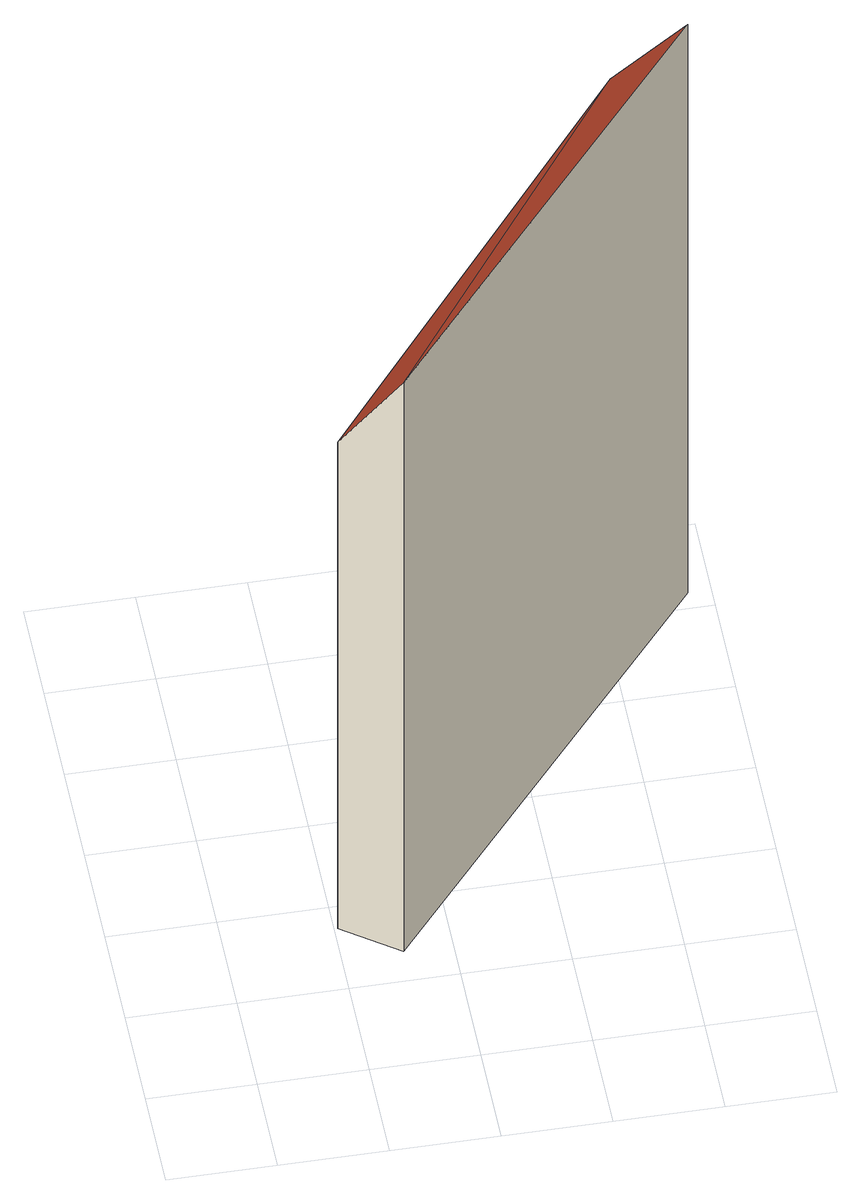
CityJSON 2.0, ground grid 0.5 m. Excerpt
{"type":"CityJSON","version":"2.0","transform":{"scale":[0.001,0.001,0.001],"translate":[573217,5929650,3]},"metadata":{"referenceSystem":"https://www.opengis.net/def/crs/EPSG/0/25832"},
"CityObjects":{
"building1":{"type":"Building","attributes":{"Grundfläche 2D":"0.878917","Grundhöhe NN":"3.507"},"geometry":[{"type":"Solid","lod":"3","boundaries":[[[[0,1,2]],[[0,2,3]],[[4,5,2,1]],[[5,6,3,2]],[[6,7,0,3]],[[7,4,1,0]],[[7,6,5,4]]]],"semantics":{"surfaces":[{"type":"RoofSurface"},{"type":"WallSurface"},{"type":"GroundSurface"}],"values":[[0,0,1,1,1,1,2]]}}]}
},
"vertices":[
[776,678,4135],[2393,2595,4135],[2087,2821,3610],[515,866,3610],[2393,2595,507],[2087,2821,507],[515,866,507],[776,678,507]
]}
